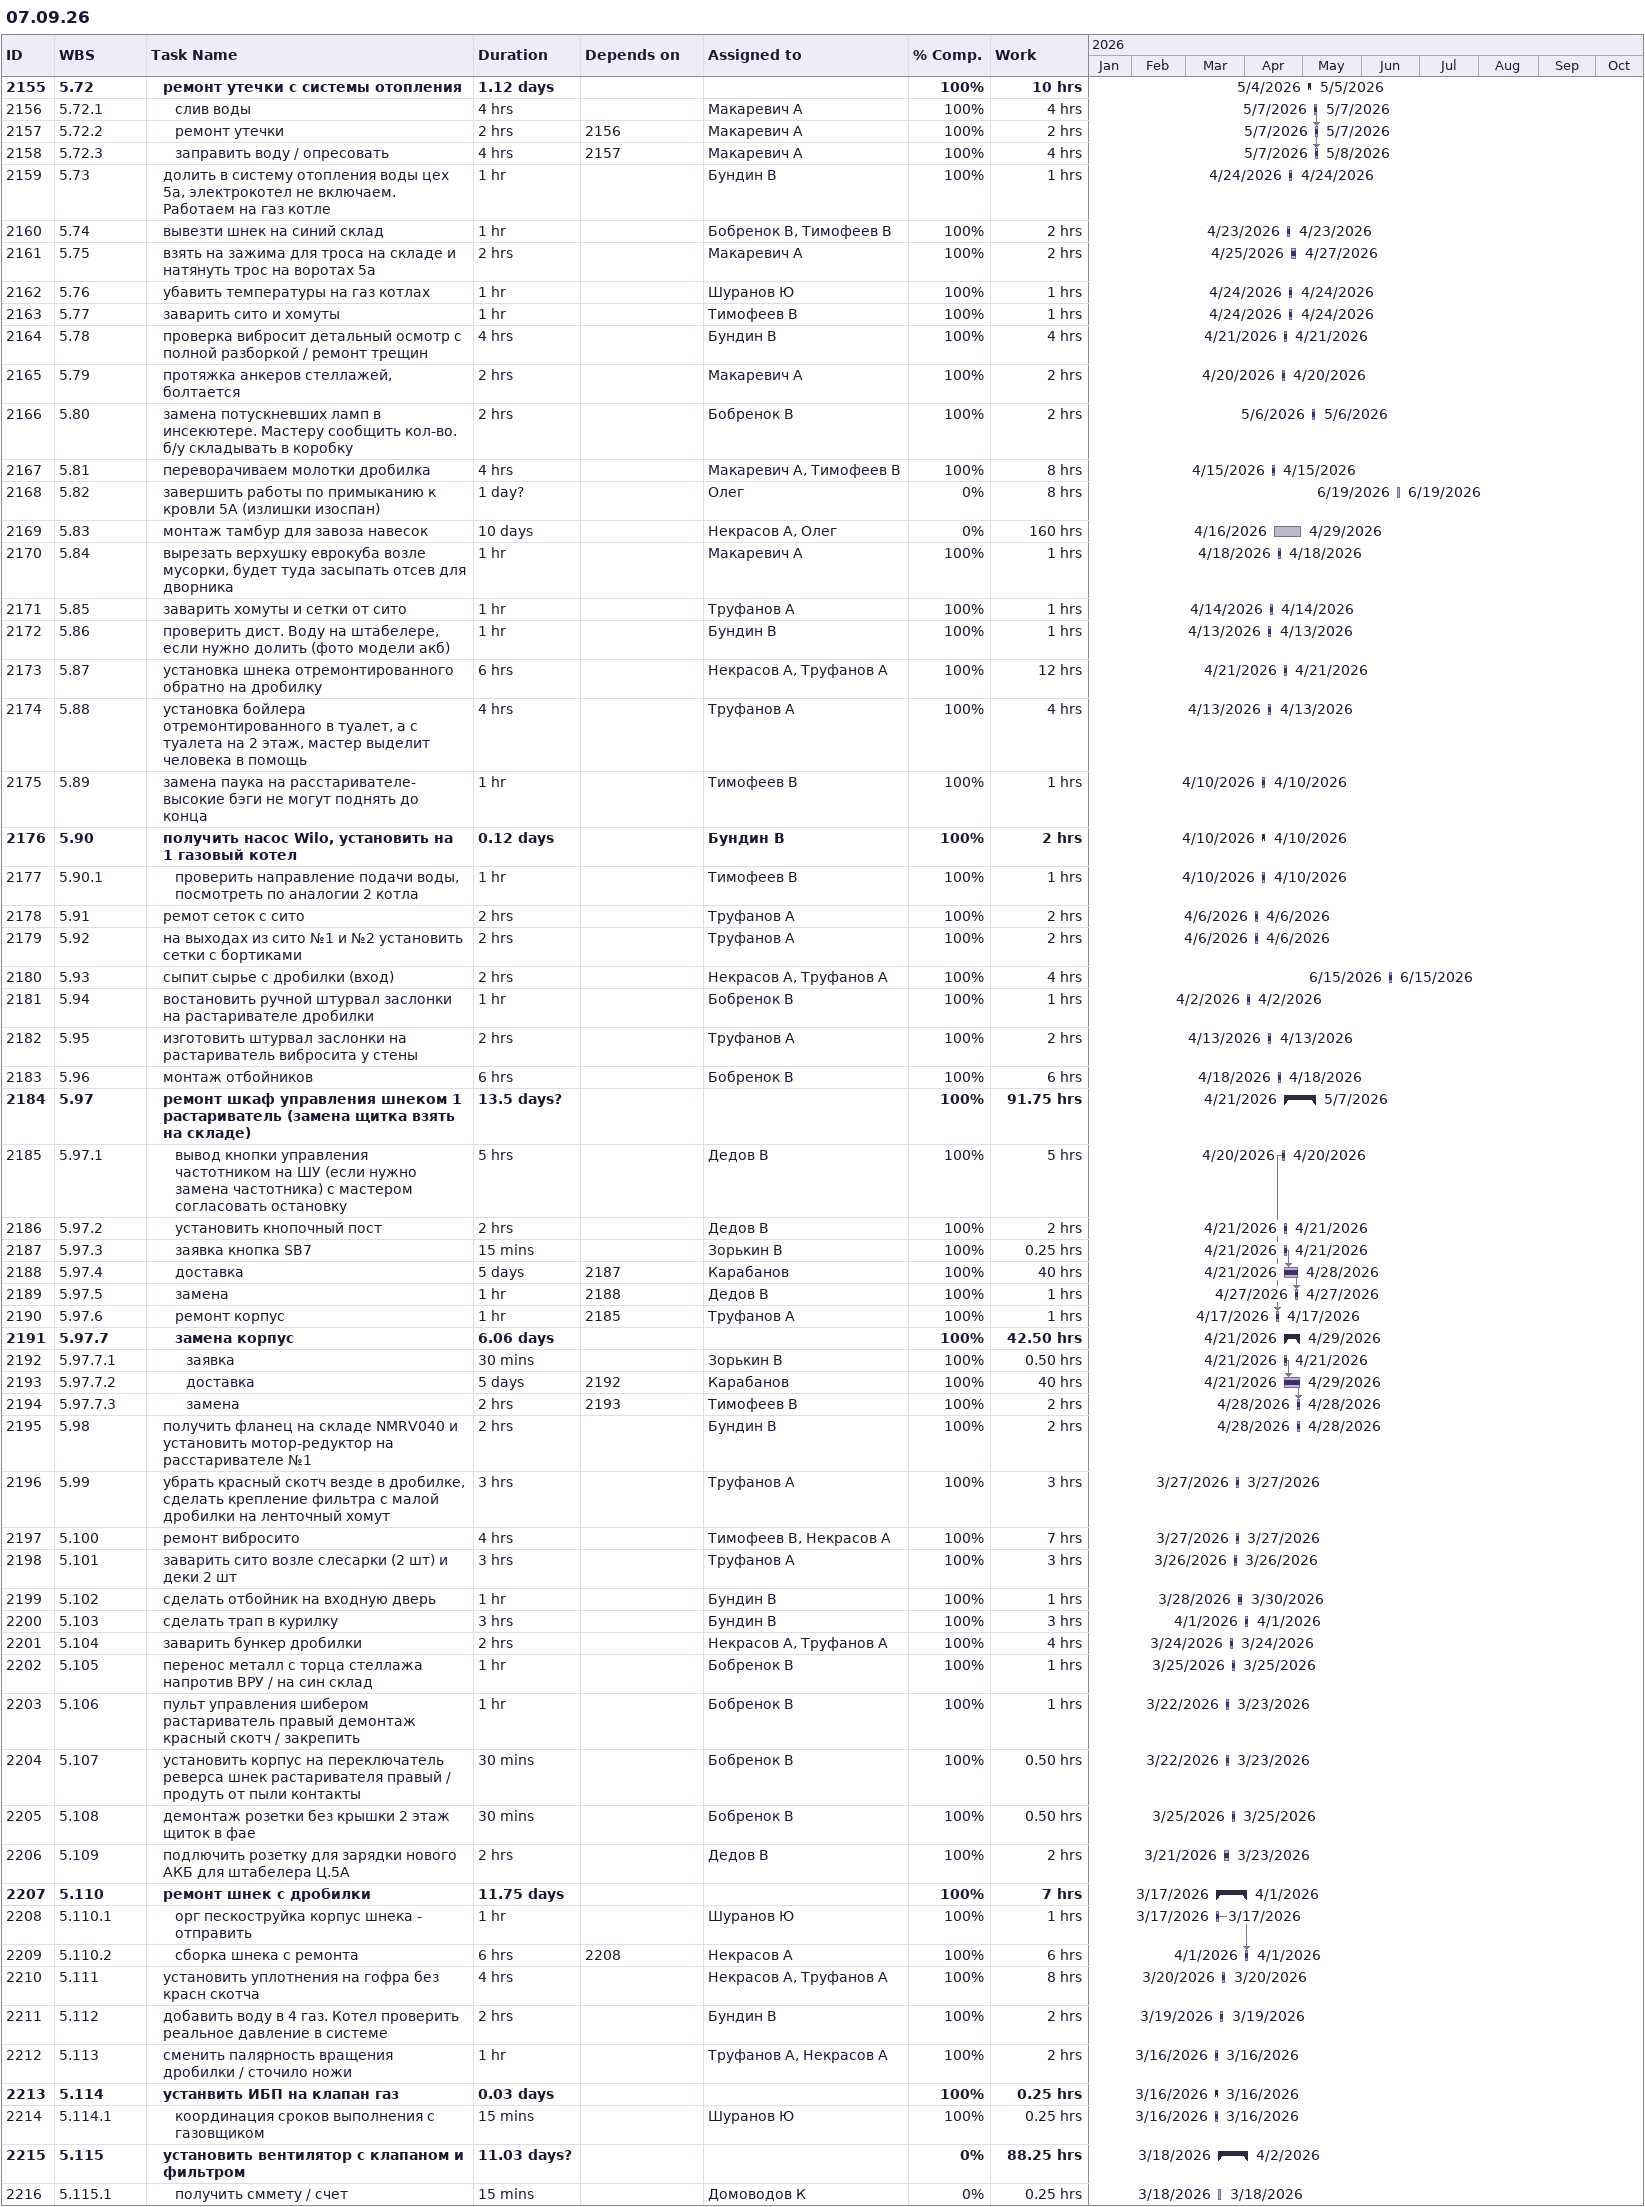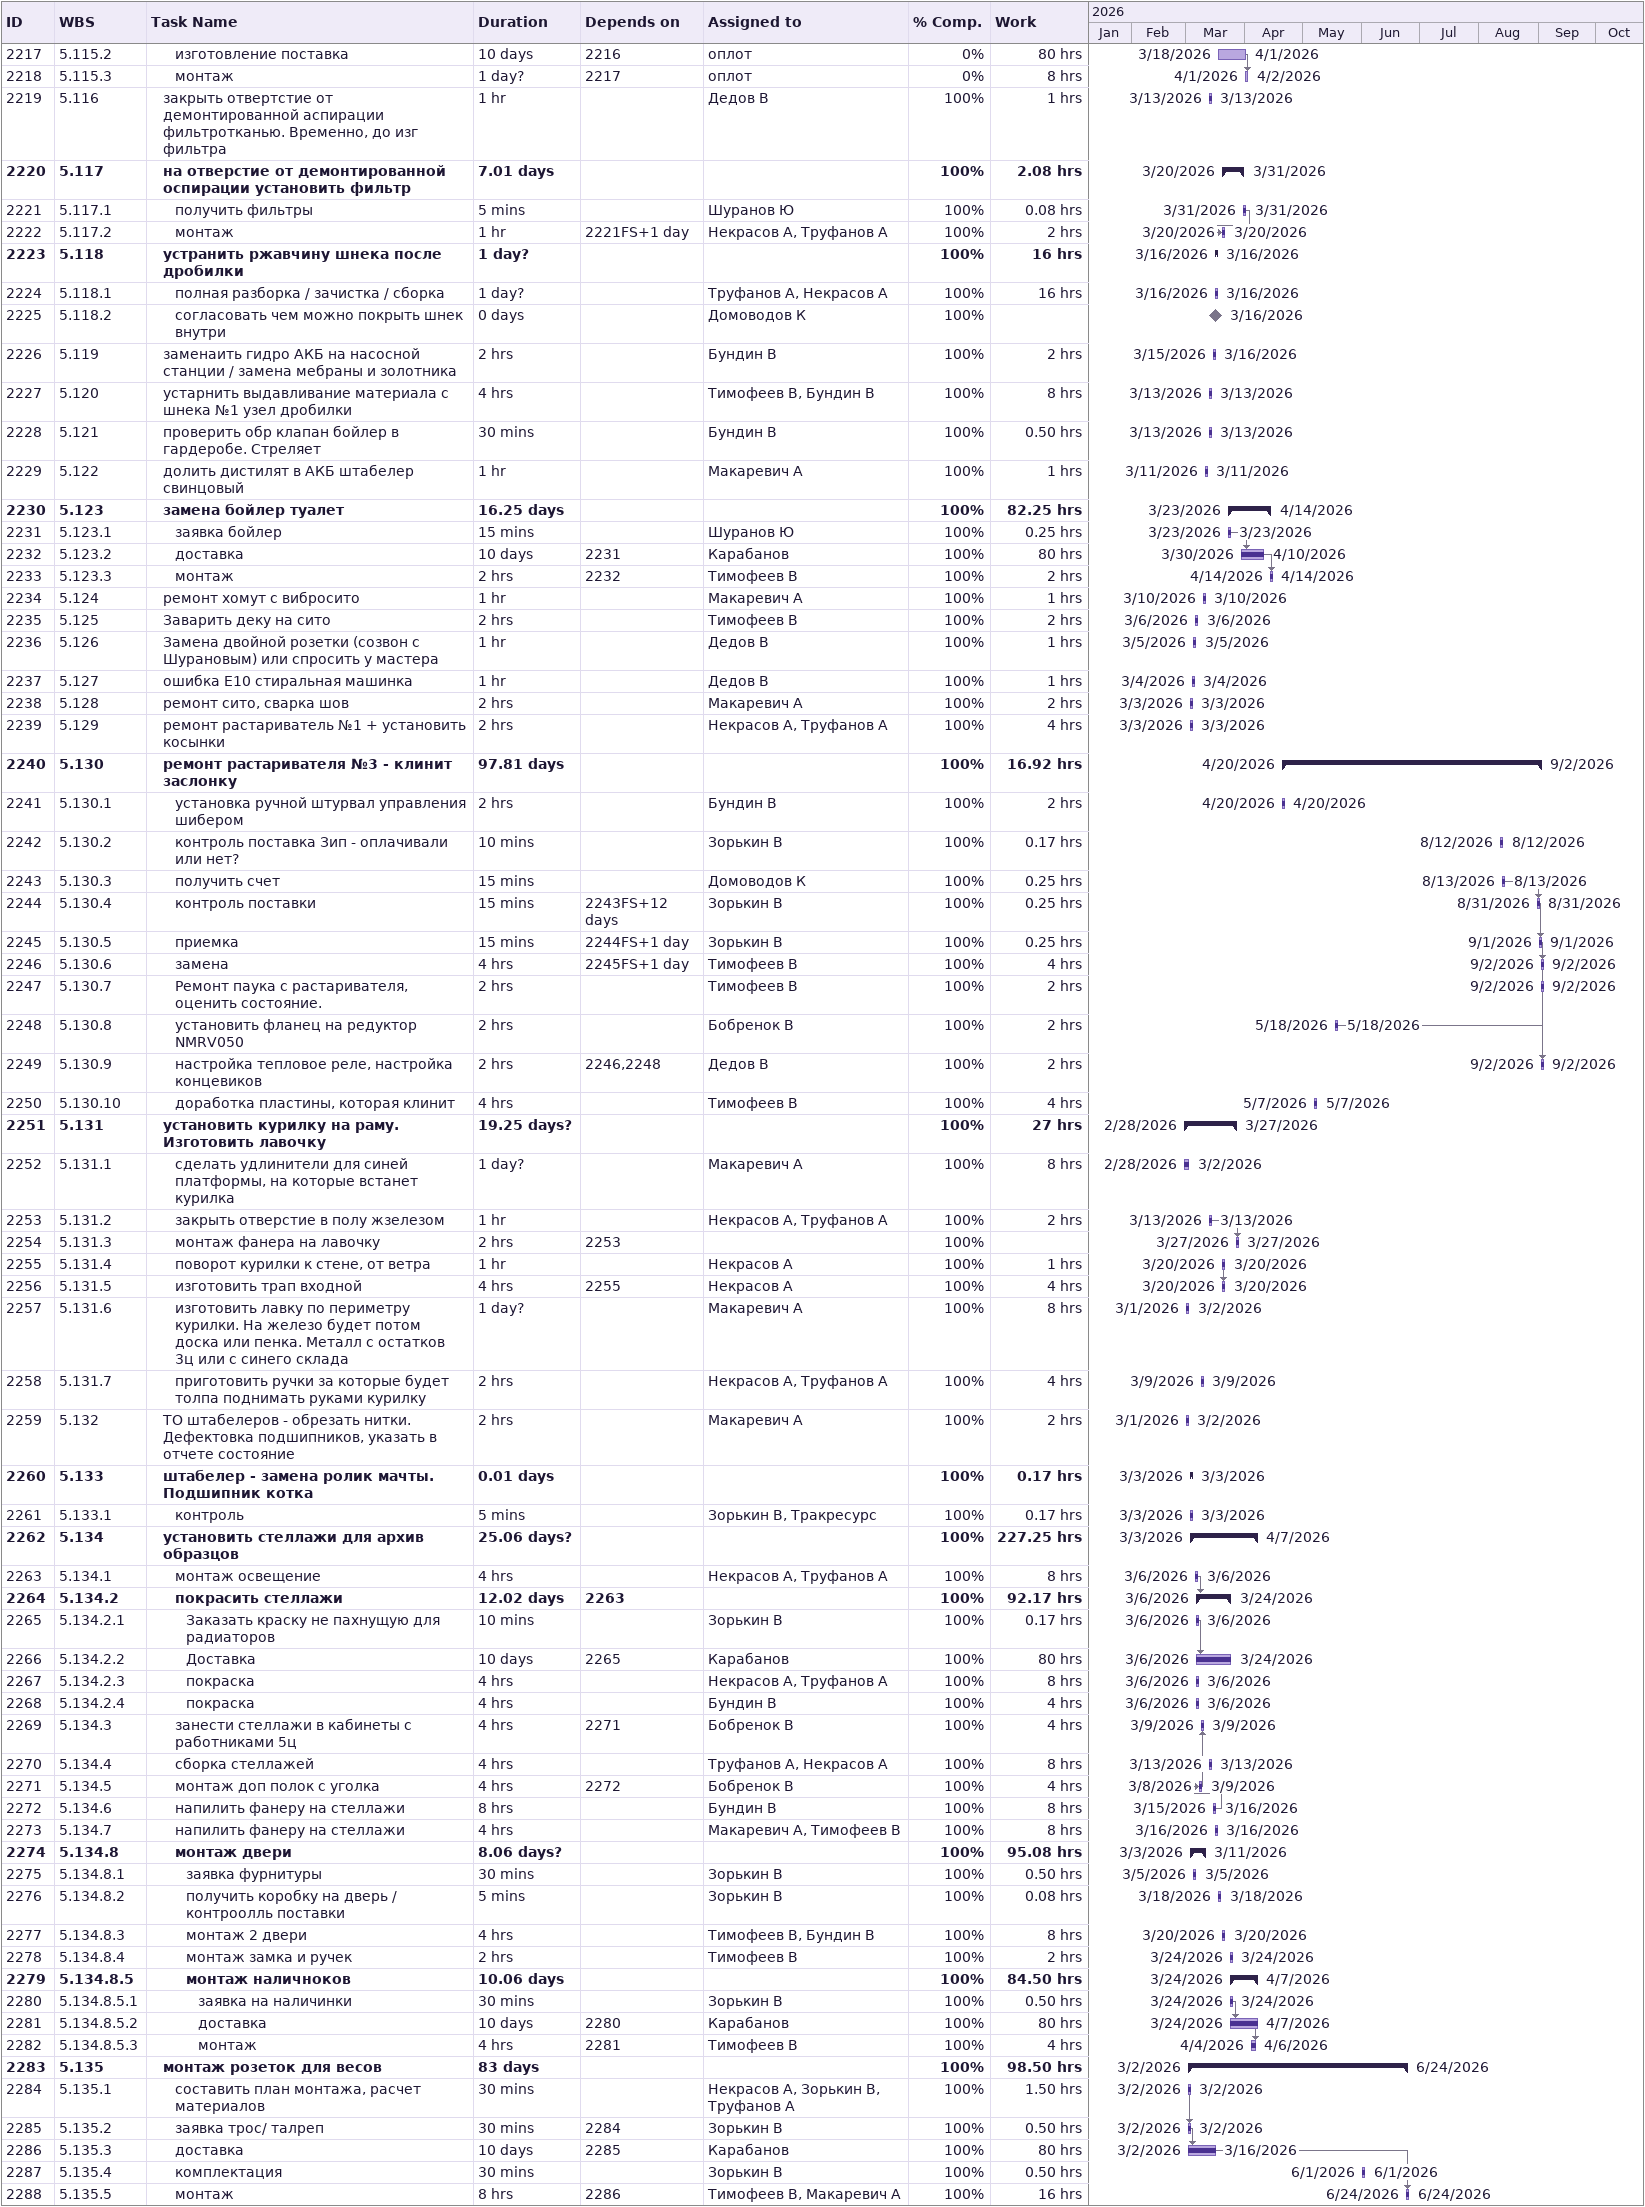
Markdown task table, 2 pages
07.09.26

| ID | WBS | Task | Duration | Start | Finish | Predecessors | Resources | % complete | Work (h) |
|---|---|---|---|---|---|---|---|---|---|
| 2155 | 5.72 | **ремонт утечки с системы отопления** | 1.12d | 2026-05-04 | 2026-05-05 |  |  | 100 | 10 |
| 2156 | 5.72.1 | слив воды | 4h | 2026-05-07 | 2026-05-07 |  | Макаревич А | 100 | 4 |
| 2157 | 5.72.2 | ремонт утечки | 2h | 2026-05-07 | 2026-05-07 | 2156 | Макаревич А | 100 | 2 |
| 2158 | 5.72.3 | заправить воду / опресовать | 4h | 2026-05-07 | 2026-05-08 | 2157 | Макаревич А | 100 | 4 |
| 2159 | 5.73 | долить в систему отопления воды цех 5а, электрокотел не включаем. Работаем на газ котле | 1h | 2026-04-24 | 2026-04-24 |  | Бундин В | 100 | 1 |
| 2160 | 5.74 | вывезти шнек на синий склад | 1h | 2026-04-23 | 2026-04-23 |  | Бобренок В, Тимофеев В | 100 | 2 |
| 2161 | 5.75 | взять на зажима для троса на складе и натянуть трос на воротах 5а | 2h | 2026-04-25 | 2026-04-27 |  | Макаревич А | 100 | 2 |
| 2162 | 5.76 | убавить температуры на газ котлах | 1h | 2026-04-24 | 2026-04-24 |  | Шуранов Ю | 100 | 1 |
| 2163 | 5.77 | заварить сито и хомуты | 1h | 2026-04-24 | 2026-04-24 |  | Тимофеев В | 100 | 1 |
| 2164 | 5.78 | проверка вибросит детальный осмотр с полной разборкой / ремонт трещин | 4h | 2026-04-21 | 2026-04-21 |  | Бундин В | 100 | 4 |
| 2165 | 5.79 | протяжка анкеров стеллажей, болтается | 2h | 2026-04-20 | 2026-04-20 |  | Макаревич А | 100 | 2 |
| 2166 | 5.80 | замена потускневших ламп в инсекютере. Мастеру сообщить кол-во. б/у складывать в коробку | 2h | 2026-05-06 | 2026-05-06 |  | Бобренок В | 100 | 2 |
| 2167 | 5.81 | переворачиваем молотки дробилка | 4h | 2026-04-15 | 2026-04-15 |  | Макаревич А, Тимофеев В | 100 | 8 |
| 2168 | 5.82 | завершить работы по примыканию к кровли 5А (излишки изоспан) | 1d? | 2026-06-19 | 2026-06-19 |  | Олег | 0 | 8 |
| 2169 | 5.83 | монтаж тамбур для завоза навесок | 10d | 2026-04-16 | 2026-04-29 |  | Некрасов А, Олег | 0 | 160 |
| 2170 | 5.84 | вырезать верхушку еврокуба возле мусорки, будет туда засыпать отсев для дворника | 1h | 2026-04-18 | 2026-04-18 |  | Макаревич А | 100 | 1 |
| 2171 | 5.85 | заварить хомуты и сетки от сито | 1h | 2026-04-14 | 2026-04-14 |  | Труфанов А | 100 | 1 |
| 2172 | 5.86 | проверить дист. Воду на штабелере, если нужно долить (фото модели акб) | 1h | 2026-04-13 | 2026-04-13 |  | Бундин В | 100 | 1 |
| 2173 | 5.87 | установка шнека отремонтированного обратно на дробилку | 6h | 2026-04-21 | 2026-04-21 |  | Некрасов А, Труфанов А | 100 | 12 |
| 2174 | 5.88 | установка бойлера отремонтированного в туалет, а с туалета на 2 этаж, мастер выделит человека в помощь | 4h | 2026-04-13 | 2026-04-13 |  | Труфанов А | 100 | 4 |
| 2175 | 5.89 | замена паука на расстаривателе- высокие бэги не могут поднять до конца | 1h | 2026-04-10 | 2026-04-10 |  | Тимофеев В | 100 | 1 |
| 2176 | 5.90 | **получить насос Wilo, установить на 1 газовый котел** | 0.12d | 2026-04-10 | 2026-04-10 |  | Бундин В | 100 | 2 |
| 2177 | 5.90.1 | проверить направление подачи воды, посмотреть по аналогии 2 котла | 1h | 2026-04-10 | 2026-04-10 |  | Тимофеев В | 100 | 1 |
| 2178 | 5.91 | ремот сеток с сито | 2h | 2026-04-06 | 2026-04-06 |  | Труфанов А | 100 | 2 |
| 2179 | 5.92 | на выходах из сито №1 и №2 установить сетки с бортиками | 2h | 2026-04-06 | 2026-04-06 |  | Труфанов А | 100 | 2 |
| 2180 | 5.93 | сыпит сырье с дробилки (вход) | 2h | 2026-06-15 | 2026-06-15 |  | Некрасов А, Труфанов А | 100 | 4 |
| 2181 | 5.94 | востановить ручной штурвал заслонки на растаривателе дробилки | 1h | 2026-04-02 | 2026-04-02 |  | Бобренок В | 100 | 1 |
| 2182 | 5.95 | изготовить штурвал заслонки на растариватель вибросита у стены | 2h | 2026-04-13 | 2026-04-13 |  | Труфанов А | 100 | 2 |
| 2183 | 5.96 | монтаж отбойников | 6h | 2026-04-18 | 2026-04-18 |  | Бобренок В | 100 | 6 |
| 2184 | 5.97 | **ремонт шкаф управления шнеком 1 растариватель (замена щитка взять на складе)** | 13.5d? | 2026-04-21 | 2026-05-07 |  |  | 100 | 91.75 |
| 2185 | 5.97.1 | вывод кнопки управления частотником на ШУ (если нужно замена частотника) с мастером согласовать остановку | 5h | 2026-04-20 | 2026-04-20 |  | Дедов В | 100 | 5 |
| 2186 | 5.97.2 | установить кнопочный пост | 2h | 2026-04-21 | 2026-04-21 |  | Дедов В | 100 | 2 |
| 2187 | 5.97.3 | заявка кнопка SB7 | 15min | 2026-04-21 | 2026-04-21 |  | Зорькин В | 100 | 0.25 |
| 2188 | 5.97.4 | доставка | 5d | 2026-04-21 | 2026-04-28 | 2187 | Карабанов | 100 | 40 |
| 2189 | 5.97.5 | замена | 1h | 2026-04-27 | 2026-04-27 | 2188 | Дедов В | 100 | 1 |
| 2190 | 5.97.6 | ремонт корпус | 1h | 2026-04-17 | 2026-04-17 | 2185 | Труфанов А | 100 | 1 |
| 2191 | 5.97.7 | **замена корпус** | 6.06d | 2026-04-21 | 2026-04-29 |  |  | 100 | 42.50 |
| 2192 | 5.97.7.1 | заявка | 30min | 2026-04-21 | 2026-04-21 |  | Зорькин В | 100 | 0.50 |
| 2193 | 5.97.7.2 | доставка | 5d | 2026-04-21 | 2026-04-29 | 2192 | Карабанов | 100 | 40 |
| 2194 | 5.97.7.3 | замена | 2h | 2026-04-28 | 2026-04-28 | 2193 | Тимофеев В | 100 | 2 |
| 2195 | 5.98 | получить фланец на складе NMRV040 и установить мотор-редуктор на расстаривателе №1 | 2h | 2026-04-28 | 2026-04-28 |  | Бундин В | 100 | 2 |
| 2196 | 5.99 | убрать красный скотч везде в дробилке, сделать крепление фильтра с малой дробилки на ленточный хомут | 3h | 2026-03-27 | 2026-03-27 |  | Труфанов А | 100 | 3 |
| 2197 | 5.100 | ремонт вибросито | 4h | 2026-03-27 | 2026-03-27 |  | Тимофеев В, Некрасов А | 100 | 7 |
| 2198 | 5.101 | заварить сито возле слесарки (2 шт) и деки 2 шт | 3h | 2026-03-26 | 2026-03-26 |  | Труфанов А | 100 | 3 |
| 2199 | 5.102 | сделать отбойник на входную дверь | 1h | 2026-03-28 | 2026-03-30 |  | Бундин В | 100 | 1 |
| 2200 | 5.103 | сделать трап в курилку | 3h | 2026-04-01 | 2026-04-01 |  | Бундин В | 100 | 3 |
| 2201 | 5.104 | заварить бункер дробилки | 2h | 2026-03-24 | 2026-03-24 |  | Некрасов А, Труфанов А | 100 | 4 |
| 2202 | 5.105 | перенос металл с торца стеллажа напротив ВРУ / на син склад | 1h | 2026-03-25 | 2026-03-25 |  | Бобренок В | 100 | 1 |
| 2203 | 5.106 | пульт управления шибером растариватель правый демонтаж красный скотч / закрепить | 1h | 2026-03-22 | 2026-03-23 |  | Бобренок В | 100 | 1 |
| 2204 | 5.107 | установить корпус на переключатель реверса шнек растаривателя правый / продуть от пыли контакты | 30min | 2026-03-22 | 2026-03-23 |  | Бобренок В | 100 | 0.50 |
| 2205 | 5.108 | демонтаж розетки без крышки 2 этаж щиток в фае | 30min | 2026-03-25 | 2026-03-25 |  | Бобренок В | 100 | 0.50 |
| 2206 | 5.109 | подлючить розетку для зарядки нового АКБ для штабелера Ц.5А | 2h | 2026-03-21 | 2026-03-23 |  | Дедов В | 100 | 2 |
| 2207 | 5.110 | **ремонт шнек с дробилки** | 11.75d | 2026-03-17 | 2026-04-01 |  |  | 100 | 7 |
| 2208 | 5.110.1 | орг пескоструйка корпус шнека - отправить | 1h | 2026-03-17 | 2026-03-17 |  | Шуранов Ю | 100 | 1 |
| 2209 | 5.110.2 | сборка шнека с ремонта | 6h | 2026-04-01 | 2026-04-01 | 2208 | Некрасов А | 100 | 6 |
| 2210 | 5.111 | установить уплотнения на гофра без красн скотча | 4h | 2026-03-20 | 2026-03-20 |  | Некрасов А, Труфанов А | 100 | 8 |
| 2211 | 5.112 | добавить воду в 4 газ. Котел проверить реальное давление в системе | 2h | 2026-03-19 | 2026-03-19 |  | Бундин В | 100 | 2 |
| 2212 | 5.113 | сменить палярность вращения дробилки / сточило ножи | 1h | 2026-03-16 | 2026-03-16 |  | Труфанов А, Некрасов А | 100 | 2 |
| 2213 | 5.114 | **устанвить ИБП на клапан газ** | 0.03d | 2026-03-16 | 2026-03-16 |  |  | 100 | 0.25 |
| 2214 | 5.114.1 | координация сроков выполнения с газовщиком | 15min | 2026-03-16 | 2026-03-16 |  | Шуранов Ю | 100 | 0.25 |
| 2215 | 5.115 | **установить вентилятор с клапаном и фильтром** | 11.03d? | 2026-03-18 | 2026-04-02 |  |  | 0 | 88.25 |
| 2216 | 5.115.1 | получить сммету / счет | 15min | 2026-03-18 | 2026-03-18 |  | Домоводов К | 0 | 0.25 |
| 2217 | 5.115.2 | изготовление поставка | 10d | 2026-03-18 | 2026-04-01 | 2216 | оплот | 0 | 80 |
| 2218 | 5.115.3 | монтаж | 1d? | 2026-04-01 | 2026-04-02 | 2217 | оплот | 0 | 8 |
| 2219 | 5.116 | закрыть отвертстие от демонтированной аспирации фильтротканью. Временно, до изг фильтра | 1h | 2026-03-13 | 2026-03-13 |  | Дедов В | 100 | 1 |
| 2220 | 5.117 | **на отверстие от демонтированной оспирации установить фильтр** | 7.01d | 2026-03-20 | 2026-03-31 |  |  | 100 | 2.08 |
| 2221 | 5.117.1 | получить фильтры | 5min | 2026-03-31 | 2026-03-31 |  | Шуранов Ю | 100 | 0.08 |
| 2222 | 5.117.2 | монтаж | 1h | 2026-03-20 | 2026-03-20 | 2221FS+1d | Некрасов А, Труфанов А | 100 | 2 |
| 2223 | 5.118 | **устранить ржавчину шнека после дробилки** | 1d? | 2026-03-16 | 2026-03-16 |  |  | 100 | 16 |
| 2224 | 5.118.1 | полная разборка / зачистка / сборка | 1d? | 2026-03-16 | 2026-03-16 |  | Труфанов А, Некрасов А | 100 | 16 |
| 2225 | 5.118.2 | согласовать чем можно покрыть шнек внутри | 0d | 2026-03-16 | 2026-03-16 |  | Домоводов К | 100 |  |
| 2226 | 5.119 | заменаить гидро АКБ на насосной станции / замена мебраны и золотника | 2h | 2026-03-15 | 2026-03-16 |  | Бундин В | 100 | 2 |
| 2227 | 5.120 | устарнить выдавливание материала с шнека №1 узел дробилки | 4h | 2026-03-13 | 2026-03-13 |  | Тимофеев В, Бундин В | 100 | 8 |
| 2228 | 5.121 | проверить обр клапан бойлер в гардеробе. Стреляет | 30min | 2026-03-13 | 2026-03-13 |  | Бундин В | 100 | 0.50 |
| 2229 | 5.122 | долить дистилят в АКБ штабелер свинцовый | 1h | 2026-03-11 | 2026-03-11 |  | Макаревич А | 100 | 1 |
| 2230 | 5.123 | **замена бойлер туалет** | 16.25d | 2026-03-23 | 2026-04-14 |  |  | 100 | 82.25 |
| 2231 | 5.123.1 | заявка бойлер | 15min | 2026-03-23 | 2026-03-23 |  | Шуранов Ю | 100 | 0.25 |
| 2232 | 5.123.2 | доставка | 10d | 2026-03-30 | 2026-04-10 | 2231 | Карабанов | 100 | 80 |
| 2233 | 5.123.3 | монтаж | 2h | 2026-04-14 | 2026-04-14 | 2232 | Тимофеев В | 100 | 2 |
| 2234 | 5.124 | ремонт хомут с вибросито | 1h | 2026-03-10 | 2026-03-10 |  | Макаревич А | 100 | 1 |
| 2235 | 5.125 | Заварить деку на сито | 2h | 2026-03-06 | 2026-03-06 |  | Тимофеев В | 100 | 2 |
| 2236 | 5.126 | Замена двойной розетки (созвон с Шурановым) или спросить у мастера | 1h | 2026-03-05 | 2026-03-05 |  | Дедов В | 100 | 1 |
| 2237 | 5.127 | ошибка Е10 стиральная машинка | 1h | 2026-03-04 | 2026-03-04 |  | Дедов В | 100 | 1 |
| 2238 | 5.128 | ремонт сито, сварка шов | 2h | 2026-03-03 | 2026-03-03 |  | Макаревич А | 100 | 2 |
| 2239 | 5.129 | ремонт растариватель №1 + установить косынки | 2h | 2026-03-03 | 2026-03-03 |  | Некрасов А, Труфанов А | 100 | 4 |
| 2240 | 5.130 | **ремонт растаривателя №3 - клинит заслонку** | 97.81d | 2026-04-20 | 2026-09-02 |  |  | 100 | 16.92 |
| 2241 | 5.130.1 | установка ручной штурвал управления шибером | 2h | 2026-04-20 | 2026-04-20 |  | Бундин В | 100 | 2 |
| 2242 | 5.130.2 | контроль поставка Зип - оплачивали или нет? | 10min | 2026-08-12 | 2026-08-12 |  | Зорькин В | 100 | 0.17 |
| 2243 | 5.130.3 | получить счет | 15min | 2026-08-13 | 2026-08-13 |  | Домоводов К | 100 | 0.25 |
| 2244 | 5.130.4 | контроль поставки | 15min | 2026-08-31 | 2026-08-31 | 2243FS+12d | Зорькин В | 100 | 0.25 |
| 2245 | 5.130.5 | приемка | 15min | 2026-09-01 | 2026-09-01 | 2244FS+1d | Зорькин В | 100 | 0.25 |
| 2246 | 5.130.6 | замена | 4h | 2026-09-02 | 2026-09-02 | 2245FS+1d | Тимофеев В | 100 | 4 |
| 2247 | 5.130.7 | Ремонт паука с растаривателя, оценить состояние. | 2h | 2026-09-02 | 2026-09-02 |  | Тимофеев В | 100 | 2 |
| 2248 | 5.130.8 | установить фланец на редуктор NMRV050 | 2h | 2026-05-18 | 2026-05-18 |  | Бобренок В | 100 | 2 |
| 2249 | 5.130.9 | настройка тепловое реле, настройка концевиков | 2h | 2026-09-02 | 2026-09-02 | 2246, 2248 | Дедов В | 100 | 2 |
| 2250 | 5.130.10 | доработка пластины, которая клинит | 4h | 2026-05-07 | 2026-05-07 |  | Тимофеев В | 100 | 4 |
| 2251 | 5.131 | **установить курилку на раму. Изготовить лавочку** | 19.25d? | 2026-02-28 | 2026-03-27 |  |  | 100 | 27 |
| 2252 | 5.131.1 | сделать удлинители для синей платформы, на которые встанет курилка | 1d? | 2026-02-28 | 2026-03-02 |  | Макаревич А | 100 | 8 |
| 2253 | 5.131.2 | закрыть отверстие в полу жзелезом | 1h | 2026-03-13 | 2026-03-13 |  | Некрасов А, Труфанов А | 100 | 2 |
| 2254 | 5.131.3 | монтаж фанера на лавочку | 2h | 2026-03-27 | 2026-03-27 | 2253 |  | 100 |  |
| 2255 | 5.131.4 | поворот курилки к стене, от ветра | 1h | 2026-03-20 | 2026-03-20 |  | Некрасов А | 100 | 1 |
| 2256 | 5.131.5 | изготовить трап входной | 4h | 2026-03-20 | 2026-03-20 | 2255 | Некрасов А | 100 | 4 |
| 2257 | 5.131.6 | изготовить лавку по периметру курилки. На железо будет потом доска или пенка. Металл с остатков 3ц или с синего склада | 1d? | 2026-03-01 | 2026-03-02 |  | Макаревич А | 100 | 8 |
| 2258 | 5.131.7 | приготовить ручки за которые будет толпа поднимать руками курилку | 2h | 2026-03-09 | 2026-03-09 |  | Некрасов А, Труфанов А | 100 | 4 |
| 2259 | 5.132 | ТО штабелеров - обрезать нитки. Дефектовка подшипников, указать в отчете состояние | 2h | 2026-03-01 | 2026-03-02 |  | Макаревич А | 100 | 2 |
| 2260 | 5.133 | **штабелер - замена ролик мачты. Подшипник котка** | 0.01d | 2026-03-03 | 2026-03-03 |  |  | 100 | 0.17 |
| 2261 | 5.133.1 | контроль | 5min | 2026-03-03 | 2026-03-03 |  | Зорькин В, Тракресурс | 100 | 0.17 |
| 2262 | 5.134 | **установить стеллажи для архив образцов** | 25.06d? | 2026-03-03 | 2026-04-07 |  |  | 100 | 227.25 |
| 2263 | 5.134.1 | монтаж освещение | 4h | 2026-03-06 | 2026-03-06 |  | Некрасов А, Труфанов А | 100 | 8 |
| 2264 | 5.134.2 | **покрасить стеллажи** | 12.02d | 2026-03-06 | 2026-03-24 | 2263 |  | 100 | 92.17 |
| 2265 | 5.134.2.1 | Заказать краску не пахнущую для радиаторов | 10min | 2026-03-06 | 2026-03-06 |  | Зорькин В | 100 | 0.17 |
| 2266 | 5.134.2.2 | Доставка | 10d | 2026-03-06 | 2026-03-24 | 2265 | Карабанов | 100 | 80 |
| 2267 | 5.134.2.3 | покраска | 4h | 2026-03-06 | 2026-03-06 |  | Некрасов А, Труфанов А | 100 | 8 |
| 2268 | 5.134.2.4 | покраска | 4h | 2026-03-06 | 2026-03-06 |  | Бундин В | 100 | 4 |
| 2269 | 5.134.3 | занести стеллажи в кабинеты с работниками 5ц | 4h | 2026-03-09 | 2026-03-09 | 2271 | Бобренок В | 100 | 4 |
| 2270 | 5.134.4 | сборка стеллажей | 4h | 2026-03-13 | 2026-03-13 |  | Труфанов А, Некрасов А | 100 | 8 |
| 2271 | 5.134.5 | монтаж доп полок с уголка | 4h | 2026-03-08 | 2026-03-09 | 2272 | Бобренок В | 100 | 4 |
| 2272 | 5.134.6 | напилить фанеру на стеллажи | 8h | 2026-03-15 | 2026-03-16 |  | Бундин В | 100 | 8 |
| 2273 | 5.134.7 | напилить фанеру на стеллажи | 4h | 2026-03-16 | 2026-03-16 |  | Макаревич А, Тимофеев В | 100 | 8 |
| 2274 | 5.134.8 | **монтаж двери** | 8.06d? | 2026-03-03 | 2026-03-11 |  |  | 100 | 95.08 |
| 2275 | 5.134.8.1 | заявка фурнитуры | 30min | 2026-03-05 | 2026-03-05 |  | Зорькин В | 100 | 0.50 |
| 2276 | 5.134.8.2 | получить коробку на дверь / контроолль поставки | 5min | 2026-03-18 | 2026-03-18 |  | Зорькин В | 100 | 0.08 |
| 2277 | 5.134.8.3 | монтаж 2 двери | 4h | 2026-03-20 | 2026-03-20 |  | Тимофеев В, Бундин В | 100 | 8 |
| 2278 | 5.134.8.4 | монтаж замка и ручек | 2h | 2026-03-24 | 2026-03-24 |  | Тимофеев В | 100 | 2 |
| 2279 | 5.134.8.5 | **монтаж наличноков** | 10.06d | 2026-03-24 | 2026-04-07 |  |  | 100 | 84.50 |
| 2280 | 5.134.8.5.1 | заявка на наличинки | 30min | 2026-03-24 | 2026-03-24 |  | Зорькин В | 100 | 0.50 |
| 2281 | 5.134.8.5.2 | доставка | 10d | 2026-03-24 | 2026-04-07 | 2280 | Карабанов | 100 | 80 |
| 2282 | 5.134.8.5.3 | монтаж | 4h | 2026-04-04 | 2026-04-06 | 2281 | Тимофеев В | 100 | 4 |
| 2283 | 5.135 | **монтаж розеток для весов** | 83d | 2026-03-02 | 2026-06-24 |  |  | 100 | 98.50 |
| 2284 | 5.135.1 | составить план монтажа, расчет материалов | 30min | 2026-03-02 | 2026-03-02 |  | Некрасов А, Зорькин В, Труфанов А | 100 | 1.50 |
| 2285 | 5.135.2 | заявка трос/ талреп | 30min | 2026-03-02 | 2026-03-02 | 2284 | Зорькин В | 100 | 0.50 |
| 2286 | 5.135.3 | доставка | 10d | 2026-03-02 | 2026-03-16 | 2285 | Карабанов | 100 | 80 |
| 2287 | 5.135.4 | комплектация | 30min | 2026-06-01 | 2026-06-01 |  | Зорькин В | 100 | 0.50 |
| 2288 | 5.135.5 | монтаж | 8h | 2026-06-24 | 2026-06-24 | 2286 | Тимофеев В, Макаревич А | 100 | 16 |
